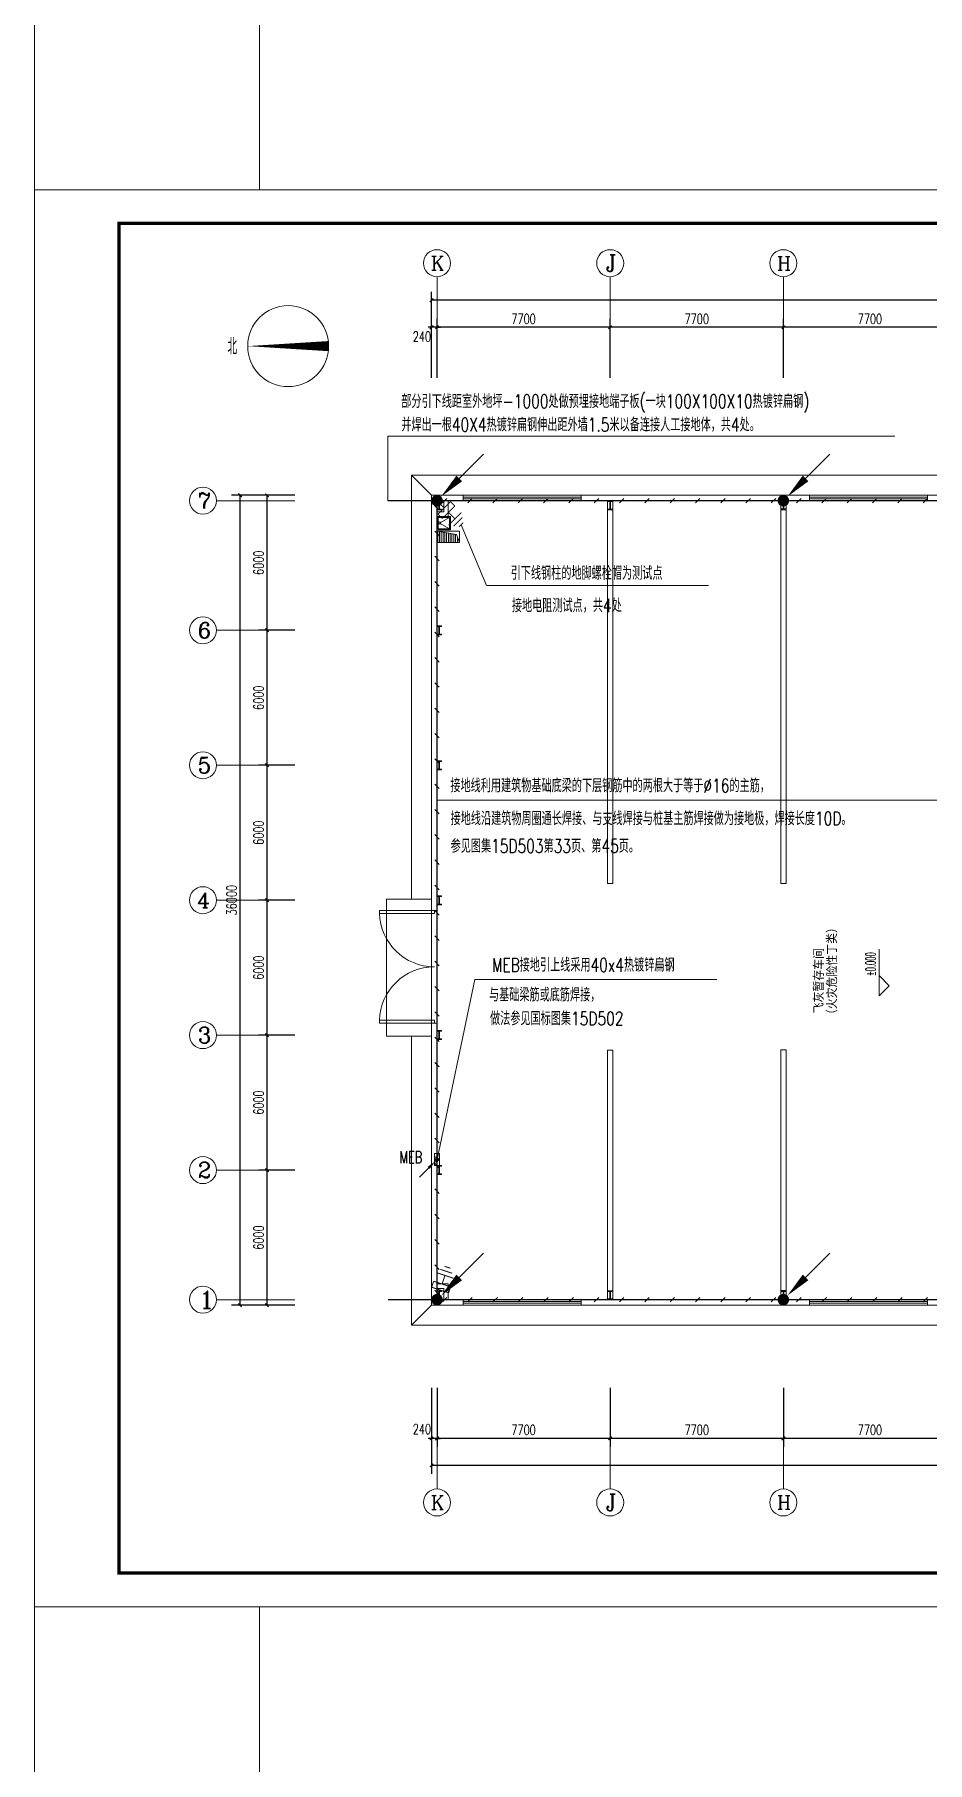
# Model space of a CAD drawing. Header units: inches. Extents: x -3272461 to -2504170, y 403793 to 1071042.
# Drawn here: x -2761444 to -2721741, y 558211 to 635027 of the extents above; entities that cross this region are included whole.
import ezdxf
from ezdxf.enums import TextEntityAlignment as Align

# ---------------------------------------------------------------- set-up
doc = ezdxf.new("R2010")
doc.units = ezdxf.units.IN
doc.header["$LTSCALE"] = 1000
doc.header["$MEASUREMENT"] = 0
doc.header["$PDSIZE"] = -5
doc.linetypes.add('CENTER2', pattern=[1.125, 0.75, -0.125, 0.125, -0.125])
doc.linetypes.add('DASH', pattern=[0.35, 0.25, -0.1])
doc.layers.get('0').update_dxf_attribs({"lineweight": 18})
for name, color, linetype, lineweight in [('AXIS', 30, 'Continuous', 18), ('DIM_SYMB', 3, 'Continuous', 18), ('EQUIP', 3, 'Continuous', 18), ('EQUIP-箱柜', 3, 'Continuous', 18), ('jc', 8, 'Continuous', 18), ('LWIRE', 4, 'Continuous', 18), ('PUB_DIM', 3, 'Continuous', 18), ('PUB_TITLE', 153, 'Continuous', 18), ('SHTLN', 1, 'Continuous', 18), ('TEL_TEXT', 7, 'Continuous', 18), ('TQ', 3, 'Continuous', 18), ('WIRE-接地', 1, 'Continuous', 18)]:
    doc.layers.add(name, color=color, linetype=linetype, lineweight=lineweight)
doc.styles.add('_TCH_AXIS', font='complex.shx', dxfattribs={"bigfont": 'gbcbig.shx'})
doc.styles.add('_TCH_DIM', font='simplex.shx', dxfattribs={"width": 0.7, "bigfont": 'gbcbig.shx'})
doc.styles.add('_TCH_DIM_T3', font='simplex.shx', dxfattribs={"width": 0.705882, "bigfont": 'gbcbig.shx'})
doc.styles.add('_TCH_LABEL', font='complex.shx', dxfattribs={"bigfont": 'gbcbig.shx'})
doc.styles.add('_TEL_DIM', font='simplex.shx', dxfattribs={"width": 0.8, "bigfont": 'hztxt.shx'})
doc.styles.add('HT', font='', dxfattribs={"width": 0.9})
doc.styles.get("Standard").update_dxf_attribs({"font": 'gbenor.shx', "bigfont": 'gbcbig.shx'})
doc.styles.get('HT').set_extended_font_data('黑体')
doc.dimstyles.new('_TCH_ARCH&&150', dxfattribs={"dimtxt": 446.25, "dimasz": 150, "dimexe": 375, "dimexo": 450, "dimgap": 150, "dimtad": 1, "dimdec": 0, "dimzin": 0, "dimdsep": 46, "dimtxsty": '_TCH_DIM_T3', "dimblk": 'ARCHTICK', "dimcen": 0.09, "dimdle": 300, "dimclrt": 7, "dimazin": 2, "dimtfac": 1, "dimtdec": 0, "dimtix": 1, "dimtmove": 2, "dimatfit": 3, "dimfxl": 1, "dimtolj": 1, "dimarcsym": 0})

# ---------------------------------------------------------------- blocks, each defined once
blk = doc.blocks.new('_ArchTick_0')
at = {"color": 0, "linetype": 'ByBlock'}
blk.add_lwpolyline([(-0.5, -0.5, 0.4, 0.4, 0), (0.5, 0.5, 0.4, 0.4, 0)], format="xyseb", dxfattribs=at)
blk = doc.blocks.new('*X362')
at = {"layer": 'AXIS', "color": 0, "lineweight": -2}
for p, q in [((-2743788, 619763), (-2743788, 623588)), ((-2674008, 623213), (-2743788, 623213)), ((-2674008, 619763), (-2674008, 623588))]:
    blk.add_line(p, q, dxfattribs=at)
at = {"layer": 'AXIS', "color": 0, "lineweight": -2, "xscale": 150, "yscale": 150, "zscale": 150, "rotation": 180}
blk.add_blockref('_ArchTick_0', (-2743788, 623213), dxfattribs=at)
at = {"layer": 'AXIS', "color": 0, "lineweight": -2, "xscale": 150, "yscale": 150, "zscale": 150}
blk.add_blockref('_ArchTick_0', (-2674008, 623213), dxfattribs=at)
at = {"layer": 'AXIS', "color": 7, "insert": (-2708898, 623586), "char_height": 446.2, "width": 2115, "attachment_point": 5, "style": '_TCH_DIM_T3'}
blk.add_mtext('69780', dxfattribs=at)
blk = doc.blocks.new('_ARCHTICK')
at = {"color": 0, "linetype": 'ByBlock', "const_width": 0.4}
blk.add_lwpolyline([(-0.5, -0.5), (0.5, 0.5)], dxfattribs=at)
blk = doc.blocks.new('*X370')
at = {"layer": 'AXIS', "color": 0, "lineweight": -2}
for p, q in [((-2728148, 619763), (-2728148, 622388)), ((-2720448, 619763), (-2720448, 622388)), ((-2720448, 622013), (-2728148, 622013))]:
    blk.add_line(p, q, dxfattribs=at)
at = {"layer": 'AXIS', "color": 0, "lineweight": -2, "xscale": 150, "yscale": 150, "zscale": 150, "rotation": 180}
blk.add_blockref('_ArchTick_0', (-2728148, 622013), dxfattribs=at)
at = {"layer": 'AXIS', "color": 0, "lineweight": -2, "xscale": 150, "yscale": 150, "zscale": 150}
blk.add_blockref('_ArchTick_0', (-2720448, 622013), dxfattribs=at)
at = {"layer": 'AXIS', "color": 7, "insert": (-2724298, 622386), "char_height": 446.2, "width": 1665, "attachment_point": 5, "style": '_TCH_DIM_T3'}
blk.add_mtext('7700', dxfattribs=at)
blk = doc.blocks.new('*X371')
at = {"layer": 'AXIS', "color": 0, "lineweight": -2}
for p, q in [((-2735848, 619763), (-2735848, 622388)), ((-2728148, 619763), (-2728148, 622388)), ((-2728148, 622013), (-2735848, 622013))]:
    blk.add_line(p, q, dxfattribs=at)
at = {"layer": 'AXIS', "color": 0, "lineweight": -2, "xscale": 150, "yscale": 150, "zscale": 150, "rotation": 180}
blk.add_blockref('_ArchTick_0', (-2735848, 622013), dxfattribs=at)
at = {"layer": 'AXIS', "color": 0, "lineweight": -2, "xscale": 150, "yscale": 150, "zscale": 150}
blk.add_blockref('_ArchTick_0', (-2728148, 622013), dxfattribs=at)
at = {"layer": 'AXIS', "color": 7, "insert": (-2731998, 622386), "char_height": 446.2, "width": 1665, "attachment_point": 5, "style": '_TCH_DIM_T3'}
blk.add_mtext('7700', dxfattribs=at)
blk = doc.blocks.new('*X372')
at = {"layer": 'AXIS', "color": 0, "lineweight": -2}
for p, q in [((-2743548, 619763), (-2743548, 622388)), ((-2735848, 619763), (-2735848, 622388)), ((-2735848, 622013), (-2743548, 622013))]:
    blk.add_line(p, q, dxfattribs=at)
at = {"layer": 'AXIS', "color": 0, "lineweight": -2, "xscale": 150, "yscale": 150, "zscale": 150, "rotation": 180}
blk.add_blockref('_ArchTick_0', (-2743548, 622013), dxfattribs=at)
at = {"layer": 'AXIS', "color": 0, "lineweight": -2, "xscale": 150, "yscale": 150, "zscale": 150}
blk.add_blockref('_ArchTick_0', (-2735848, 622013), dxfattribs=at)
at = {"layer": 'AXIS', "color": 7, "insert": (-2739698, 622386), "char_height": 446.2, "width": 1665, "attachment_point": 5, "style": '_TCH_DIM_T3'}
blk.add_mtext('7700', dxfattribs=at)
blk = doc.blocks.new('*X373')
at = {"layer": 'AXIS', "color": 0, "lineweight": -2}
for p, q in [((-2743788, 619763), (-2743788, 622388)), ((-2743548, 619763), (-2743548, 622388)), ((-2743788, 622013), (-2743938, 622013)), ((-2743548, 622013), (-2743788, 622013)), ((-2743548, 622013), (-2743398, 622013))]:
    blk.add_line(p, q, dxfattribs=at)
at = {"layer": 'AXIS', "color": 0, "lineweight": -2, "xscale": 150, "yscale": 150, "zscale": 150}
blk.add_blockref('_ArchTick_0', (-2743788, 622013), dxfattribs=at)
at = {"layer": 'AXIS', "color": 0, "lineweight": -2, "xscale": 150, "yscale": 150, "zscale": 150, "rotation": 180}
blk.add_blockref('_ArchTick_0', (-2743548, 622013), dxfattribs=at)
at = {"layer": 'AXIS', "color": 7, "insert": (-2744221, 621601), "char_height": 446.2, "width": 1215, "attachment_point": 5, "style": '_TCH_DIM_T3'}
blk.add_mtext('240', dxfattribs=at)
blk = doc.blocks.new('*X374')
at = {"layer": 'AXIS', "color": 0, "lineweight": -2}
for p, q in [((-2743788, 574869), (-2743788, 571044)), ((-2674008, 574869), (-2674008, 571044)), ((-2674008, 571419), (-2743788, 571419))]:
    blk.add_line(p, q, dxfattribs=at)
at = {"layer": 'AXIS', "color": 0, "lineweight": -2, "xscale": 150, "yscale": 150, "zscale": 150, "rotation": 180}
blk.add_blockref('_ArchTick_0', (-2743788, 571419), dxfattribs=at)
at = {"layer": 'AXIS', "color": 0, "lineweight": -2, "xscale": 150, "yscale": 150, "zscale": 150}
blk.add_blockref('_ArchTick_0', (-2674008, 571419), dxfattribs=at)
at = {"layer": 'AXIS', "color": 7, "insert": (-2708898, 571792), "char_height": 446.2, "width": 2115, "attachment_point": 5, "style": '_TCH_DIM_T3'}
blk.add_mtext('69780', dxfattribs=at)
blk = doc.blocks.new('*X382')
at = {"layer": 'AXIS', "color": 0, "lineweight": -2}
for p, q in [((-2728148, 574869), (-2728148, 572244)), ((-2720448, 574869), (-2720448, 572244)), ((-2720448, 572619), (-2728148, 572619))]:
    blk.add_line(p, q, dxfattribs=at)
at = {"layer": 'AXIS', "color": 0, "lineweight": -2, "xscale": 150, "yscale": 150, "zscale": 150, "rotation": 180}
blk.add_blockref('_ArchTick_0', (-2728148, 572619), dxfattribs=at)
at = {"layer": 'AXIS', "color": 0, "lineweight": -2, "xscale": 150, "yscale": 150, "zscale": 150}
blk.add_blockref('_ArchTick_0', (-2720448, 572619), dxfattribs=at)
at = {"layer": 'AXIS', "color": 7, "insert": (-2724298, 572992), "char_height": 446.2, "width": 1665, "attachment_point": 5, "style": '_TCH_DIM_T3'}
blk.add_mtext('7700', dxfattribs=at)
blk = doc.blocks.new('*X383')
at = {"layer": 'AXIS', "color": 0, "lineweight": -2}
for p, q in [((-2735848, 574869), (-2735848, 572244)), ((-2728148, 574869), (-2728148, 572244)), ((-2728148, 572619), (-2735848, 572619))]:
    blk.add_line(p, q, dxfattribs=at)
at = {"layer": 'AXIS', "color": 0, "lineweight": -2, "xscale": 150, "yscale": 150, "zscale": 150, "rotation": 180}
blk.add_blockref('_ArchTick_0', (-2735848, 572619), dxfattribs=at)
at = {"layer": 'AXIS', "color": 0, "lineweight": -2, "xscale": 150, "yscale": 150, "zscale": 150}
blk.add_blockref('_ArchTick_0', (-2728148, 572619), dxfattribs=at)
at = {"layer": 'AXIS', "color": 7, "insert": (-2731998, 572992), "char_height": 446.2, "width": 1665, "attachment_point": 5, "style": '_TCH_DIM_T3'}
blk.add_mtext('7700', dxfattribs=at)
blk = doc.blocks.new('*X384')
at = {"layer": 'AXIS', "color": 0, "lineweight": -2}
for p, q in [((-2743548, 574869), (-2743548, 572244)), ((-2735848, 574869), (-2735848, 572244)), ((-2735848, 572619), (-2743548, 572619))]:
    blk.add_line(p, q, dxfattribs=at)
at = {"layer": 'AXIS', "color": 0, "lineweight": -2, "xscale": 150, "yscale": 150, "zscale": 150, "rotation": 180}
blk.add_blockref('_ArchTick_0', (-2743548, 572619), dxfattribs=at)
at = {"layer": 'AXIS', "color": 0, "lineweight": -2, "xscale": 150, "yscale": 150, "zscale": 150}
blk.add_blockref('_ArchTick_0', (-2735848, 572619), dxfattribs=at)
at = {"layer": 'AXIS', "color": 7, "insert": (-2739698, 572992), "char_height": 446.2, "width": 1665, "attachment_point": 5, "style": '_TCH_DIM_T3'}
blk.add_mtext('7700', dxfattribs=at)
blk = doc.blocks.new('*X385')
at = {"layer": 'AXIS', "color": 0, "lineweight": -2}
for p, q in [((-2743788, 574869), (-2743788, 572244)), ((-2743548, 574869), (-2743548, 572244)), ((-2743788, 572619), (-2743938, 572619)), ((-2743548, 572619), (-2743788, 572619)), ((-2743548, 572619), (-2743398, 572619))]:
    blk.add_line(p, q, dxfattribs=at)
at = {"layer": 'AXIS', "color": 0, "lineweight": -2, "xscale": 150, "yscale": 150, "zscale": 150}
blk.add_blockref('_ArchTick_0', (-2743788, 572619), dxfattribs=at)
at = {"layer": 'AXIS', "color": 0, "lineweight": -2, "xscale": 150, "yscale": 150, "zscale": 150, "rotation": 180}
blk.add_blockref('_ArchTick_0', (-2743548, 572619), dxfattribs=at)
at = {"layer": 'AXIS', "color": 7, "insert": (-2744221, 573031), "char_height": 446.2, "width": 1215, "attachment_point": 5, "style": '_TCH_DIM_T3'}
blk.add_mtext('240', dxfattribs=at)
blk = doc.blocks.new('*X386')
at = {"layer": 'AXIS', "color": 0, "lineweight": -2}
for p, q in [((-2749874, 614544), (-2752683, 614544)), ((-2752308, 578544), (-2752308, 614544)), ((-2749874, 578544), (-2752683, 578544))]:
    blk.add_line(p, q, dxfattribs=at)
at = {"layer": 'AXIS', "color": 0, "lineweight": -2, "xscale": 150, "yscale": 150, "zscale": 150}
for p, rotation in [((-2752308, 614544), 90), ((-2752308, 578544), 270)]:
    blk.add_blockref('_ArchTick_0', p, dxfattribs=dict(at, rotation=rotation))
at = {"layer": 'AXIS', "color": 7, "insert": (-2752681, 596544), "char_height": 446.2, "width": 2070, "attachment_point": 5, "rotation": 90, "style": '_TCH_DIM_T3'}
blk.add_mtext('36000', dxfattribs=at)
blk = doc.blocks.new('*X387')
at = {"layer": 'AXIS', "color": 0, "lineweight": -2}
for p, q in [((-2749874, 584544), (-2751483, 584544)), ((-2751108, 578544), (-2751108, 584544)), ((-2749874, 578544), (-2751483, 578544))]:
    blk.add_line(p, q, dxfattribs=at)
at = {"layer": 'AXIS', "color": 0, "lineweight": -2, "xscale": 150, "yscale": 150, "zscale": 150}
for p, rotation in [((-2751108, 584544), 90), ((-2751108, 578544), 270)]:
    blk.add_blockref('_ArchTick_0', p, dxfattribs=dict(at, rotation=rotation))
at = {"layer": 'AXIS', "color": 7, "insert": (-2751481, 581544), "char_height": 446.2, "width": 1665, "attachment_point": 5, "rotation": 90, "style": '_TCH_DIM_T3'}
blk.add_mtext('6000', dxfattribs=at)
blk = doc.blocks.new('*X388')
at = {"layer": 'AXIS', "color": 0, "lineweight": -2}
for p, q in [((-2749874, 590544), (-2751483, 590544)), ((-2751108, 584544), (-2751108, 590544)), ((-2749874, 584544), (-2751483, 584544))]:
    blk.add_line(p, q, dxfattribs=at)
at = {"layer": 'AXIS', "color": 0, "lineweight": -2, "xscale": 150, "yscale": 150, "zscale": 150}
for p, rotation in [((-2751108, 590544), 90), ((-2751108, 584544), 270)]:
    blk.add_blockref('_ArchTick_0', p, dxfattribs=dict(at, rotation=rotation))
at = {"layer": 'AXIS', "color": 7, "insert": (-2751481, 587544), "char_height": 446.2, "width": 1665, "attachment_point": 5, "rotation": 90, "style": '_TCH_DIM_T3'}
blk.add_mtext('6000', dxfattribs=at)
blk = doc.blocks.new('*X389')
at = {"layer": 'AXIS', "color": 0, "lineweight": -2}
for p, q in [((-2749874, 596544), (-2751483, 596544)), ((-2751108, 590544), (-2751108, 596544)), ((-2749874, 590544), (-2751483, 590544))]:
    blk.add_line(p, q, dxfattribs=at)
at = {"layer": 'AXIS', "color": 0, "lineweight": -2, "xscale": 150, "yscale": 150, "zscale": 150}
for p, rotation in [((-2751108, 596544), 90), ((-2751108, 590544), 270)]:
    blk.add_blockref('_ArchTick_0', p, dxfattribs=dict(at, rotation=rotation))
at = {"layer": 'AXIS', "color": 7, "insert": (-2751481, 593544), "char_height": 446.2, "width": 1665, "attachment_point": 5, "rotation": 90, "style": '_TCH_DIM_T3'}
blk.add_mtext('6000', dxfattribs=at)
blk = doc.blocks.new('*X390')
at = {"layer": 'AXIS', "color": 0, "lineweight": -2}
for p, q in [((-2749874, 602544), (-2751483, 602544)), ((-2751108, 596544), (-2751108, 602544)), ((-2749874, 596544), (-2751483, 596544))]:
    blk.add_line(p, q, dxfattribs=at)
at = {"layer": 'AXIS', "color": 0, "lineweight": -2, "xscale": 150, "yscale": 150, "zscale": 150}
for p, rotation in [((-2751108, 602544), 90), ((-2751108, 596544), 270)]:
    blk.add_blockref('_ArchTick_0', p, dxfattribs=dict(at, rotation=rotation))
at = {"layer": 'AXIS', "color": 7, "insert": (-2751481, 599544), "char_height": 446.2, "width": 1665, "attachment_point": 5, "rotation": 90, "style": '_TCH_DIM_T3'}
blk.add_mtext('6000', dxfattribs=at)
blk = doc.blocks.new('*X391')
at = {"layer": 'AXIS', "color": 0, "lineweight": -2}
for p, q in [((-2749874, 608544), (-2751483, 608544)), ((-2751108, 602544), (-2751108, 608544)), ((-2749874, 602544), (-2751483, 602544))]:
    blk.add_line(p, q, dxfattribs=at)
at = {"layer": 'AXIS', "color": 0, "lineweight": -2, "xscale": 150, "yscale": 150, "zscale": 150}
for p, rotation in [((-2751108, 608544), 90), ((-2751108, 602544), 270)]:
    blk.add_blockref('_ArchTick_0', p, dxfattribs=dict(at, rotation=rotation))
at = {"layer": 'AXIS', "color": 7, "insert": (-2751481, 605544), "char_height": 446.2, "width": 1665, "attachment_point": 5, "rotation": 90, "style": '_TCH_DIM_T3'}
blk.add_mtext('6000', dxfattribs=at)
blk = doc.blocks.new('*X392')
at = {"layer": 'AXIS', "color": 0, "lineweight": -2}
for p, q in [((-2749874, 614544), (-2751483, 614544)), ((-2751108, 608544), (-2751108, 614544)), ((-2749874, 608544), (-2751483, 608544))]:
    blk.add_line(p, q, dxfattribs=at)
at = {"layer": 'AXIS', "color": 0, "lineweight": -2, "xscale": 150, "yscale": 150, "zscale": 150}
for p, rotation in [((-2751108, 614544), 90), ((-2751108, 608544), 270)]:
    blk.add_blockref('_ArchTick_0', p, dxfattribs=dict(at, rotation=rotation))
at = {"layer": 'AXIS', "color": 7, "insert": (-2751481, 611544), "char_height": 446.2, "width": 1665, "attachment_point": 5, "rotation": 90, "style": '_TCH_DIM_T3'}
blk.add_mtext('6000', dxfattribs=at)
blk = doc.blocks.new('$TelecSys$00000078')
blk.add_hatch(color=256).paths.add_polyline_path([(0.62, 0.48), (0.48, 0.62), (0.1, 0.1)], flags=0)
for p, q in [((1.15, 1.15), (0.55, 0.55)), ((0.104, 0.104), (0.104, 0.104)), ((-0.104, -0.104), (-0.104, -0.104))]:
    blk.add_line(p, q)
blk.add_lwpolyline([(-0.071, 0, 0.142, 0.142, 1), (0.071, 0, 0.142, 0.142, 1)], format="xyseb", close=True)
at = {"width": 0.8, "flags": 1}
blk.add_attdef('A', (0, 0), '', height=0.00002, dxfattribs=at)
blk = doc.blocks.new('$TelecSys$00000008')
blk.add_line((0.4, 0.4), (-0.4, -0.4))
blk = doc.blocks.new('$equip_U$00000002')
at = {"color": 3, "linetype": 'Continuous'}
for points in [[(0, -1.27, 0.118, 0.118, 0), (0, 0, 0.118, 0.118, 0)], [(-1.11, -2.05, 0.118, 0.118, 0), (-1.11, -1.27, 0.118, 0.118, 0)], [(-1.11, -1.27, 0.118, 0.118, 0), (1.11, -1.27, 0.118, 0.118, 0)], [(1.11, -2.05, 0.118, 0.118, 0), (-1.11, -2.05, 0.118, 0.118, 0)], [(0, -2.05, 0.118, 0.118, 0), (0, -3.18, 0.118, 0.118, 0)], [(1.11, -1.27, 0.118, 0.118, 0), (1.11, -2.05, 0.118, 0.118, 0)], [(-1.11, -3.18, 0.118, 0.118, 0), (1.12, -3.18, 0.118, 0.118, 0)], [(-0.76, -3.72, 0.118, 0.118, 0), (0.77, -3.72, 0.118, 0.118, 0)], [(-0.37, -4.25, 0.118, 0.118, 0), (0.38, -4.25, 0.118, 0.118, 0)]]:
    blk.add_lwpolyline(points, format="xyseb", dxfattribs=at)
blk.add_point((0, 0))
at = {"style": '_TEL_DIM', "flags": 1}
blk.add_attdef('A', text='', height=0.0000294, dxfattribs=at).set_placement((0, 0), align=Align.MIDDLE_CENTER)
blk = doc.blocks.new('$equip$00001426')
for p, q in [((0.75, 0.6), (-0.75, 0.6)), ((-0.75, 0.6), (-0.75, 0)), ((-0.75, 0), (0.75, 0)), ((-0.38, 0.45), (0.38, 0.45)), ((0.75, 0), (0.75, 0.6))]:
    blk.add_line(p, q)
at = {"linetype": 'DASH'}
blk.add_line((-0.38, 0.3), (0.38, 0.3), dxfattribs=at)
for p in [(-0.75, 0.3), (0, 0.6), (0, 0), (0.75, 0.3)]:
    blk.add_point(p)
at = {"style": '_TCH_LABEL', "flags": 1}
blk.add_attdef('A', (0, 0), '', height=0.00002, dxfattribs=at)
blk = doc.blocks.new('$TelecSys$00000081')
blk.add_hatch(color=256).paths.add_polyline_path([(-0.62, -0.48), (-0.48, -0.62), (-0.1, -0.1)], flags=0)
for p, q in [((0.1, 0.1), (0.1, 0.1)), ((-1.15, -1.15), (-0.55, -0.55)), ((-0.1, -0.1), (-0.1, -0.1))]:
    blk.add_line(p, q)
blk.add_lwpolyline([(0.07, 0, 0.142, 0.142, 1), (-0.07, 0, 0.142, 0.142, 1)], format="xyseb", close=True)
at = {"width": 0.8, "flags": 1}
blk.add_attdef('A', (0, 0), '', height=0.00002, rotation=180, dxfattribs=at)
blk = doc.blocks.new('$WINLIB2D$00000001')
at = {"color": 0}
for points in [[(-0.5, 0.5), (-0.5, -0.5)], [(-0.5, 0.5), (0.5, 0.5)], [(0.5, -0.5), (0.5, 0.5)], [(0.5, 0.167), (-0.5, 0.167)], [(0.5, -0.167), (-0.5, -0.167)], [(-0.5, -0.5), (0.5, -0.5)]]:
    blk.add_lwpolyline(points, dxfattribs=at)
blk = doc.blocks.new('$DorLib2D$00000002')
for p, q in [((-0.5, 0), (-0.5, 0.4875)), ((-0.475, 0.4875), (-0.5, 0.4875)), ((-0.475, 0), (-0.475, 0.4875)), ((0.475, 0), (0.475, 0.4875)), ((0.475, 0.4875), (0.5, 0.4875)), ((0.5, 0), (0.5, 0.4875)), ((-0.5, 0), (-0.475, 0)), ((0.5, 0), (0.475, 0))]:
    blk.add_line(p, q)
at = {"lineweight": 13}
for centre, start, end in [((-0.4875, 0), 0, 88.53072), ((0.4875, 0), 91.46928, 180)]:
    blk.add_arc(centre, 0.4875, start, end, dxfattribs=at)

msp = doc.modelspace()

# ---------------------------------------------------------------- hatches: boundary and pattern name
at = {"layer": 'jc'}
h = msp.add_hatch(dxfattribs=at)
h.set_pattern_fill('ANSI31', color=256, style=0, pattern_type=0)
h.set_pattern_definition([(90, (0, 0), (-79.375, 3e-14), [])])
h.paths.add_polyline_path([(-2743537.8, 612448.6), (-2743537.8, 612948.6), (-2742684.3, 612795.7), (-2742547.8, 612448.6)], flags=0)

# ---------------------------------------------------------------- linework, layer by layer
at = {"layer": 'AXIS'}
for p, q in [((-2743547.8, 619763.3), (-2743547.8, 624263.3)), ((-2735847.8, 619763.3), (-2735847.8, 624263.3)), ((-2728147.8, 619763.3), (-2728147.8, 624263.3)), ((-2749873.8, 614303.8), (-2753358.2, 614303.8)), ((-2749873.8, 608543.8), (-2753358.2, 608543.8)), ((-2749873.8, 602543.8), (-2753358.2, 602543.8)), ((-2749873.8, 596543.8), (-2753358.2, 596543.8)), ((-2749873.8, 590543.8), (-2753358.2, 590543.8)), ((-2749873.8, 584543.8), (-2753358.2, 584543.8)), ((-2749873.8, 578783.8), (-2753358.2, 578783.8)), ((-2743547.8, 574868.9), (-2743547.8, 570368.9)), ((-2735847.8, 574868.9), (-2735847.8, 570368.9)), ((-2728147.8, 574868.9), (-2728147.8, 570368.9))]:
    msp.add_line(p, q, dxfattribs=at)
for centre in [(-2743547.8, 624863.3), (-2735847.8, 624863.3), (-2728147.8, 624863.3), (-2753958.2, 614303.8), (-2753958.2, 608543.8), (-2753958.2, 602543.8), (-2753958.2, 596543.8), (-2753958.2, 590543.8), (-2753958.2, 584543.8), (-2753958.2, 578783.8), (-2743547.8, 569768.9), (-2735847.8, 569768.9), (-2728147.8, 569768.9)]:
    msp.add_circle(centre, 600, dxfattribs=at)
at = {"layer": 'DIM_SYMB'}
msp.add_lwpolyline([(-2748367.7, 621175.9, 450, 0, 0), (-2751967.7, 621175.9, 0, 0, 0)], format="xyseb", dxfattribs=at)
msp.add_circle((-2750167.7, 621175.9), 1800, dxfattribs=at)
at = {"layer": 'EQUIP'}
for p, q in [((-2741347.8, 610536), (-2731481.1, 610536)), ((-2731101.4, 593019.5), (-2741862.3, 593019.5))]:
    msp.add_line(p, q, dxfattribs=at)
at = {"layer": 'jc'}
for p, q in [((-2743787.8, 614544.4), (-2744687.8, 615444.4)), ((-2743787.8, 614544.4), (-2743147.8, 614544.4)), ((-2743787.8, 613705), (-2743787.8, 614544.4)), ((-2742391.1, 614543.8), (-2743147.8, 614543.8)), ((-2742391.1, 614303.8), (-2742391.1, 614543.8)), ((-2735847.8, 614543.8), (-2737141.1, 614543.8)), ((-2737141.1, 614543.8), (-2737141.1, 614303.8)), ((-2735841, 614544.4), (-2728147.8, 614544.4)), ((-2726991.1, 614544.4), (-2728147.8, 614544.4)), ((-2726991.1, 614304.4), (-2726991.1, 614544.4)), ((-2743347.8, 614304.4), (-2743547.8, 614304.4)), ((-2743547.8, 614304.4), (-2743547.8, 614274.4)), ((-2743547.8, 614304.4), (-2743247.8, 614304.4)), ((-2743547.8, 613805), (-2743547.8, 614304.4)), ((-2743547.8, 614274.4), (-2743462.8, 614274.4)), ((-2743462.8, 613934.4), (-2743547.8, 613934.4)), ((-2743547.8, 613934.4), (-2743547.8, 613904.4)), ((-2743547.8, 613904.4), (-2743347.8, 613904.4)), ((-2743247.8, 613805), (-2743547.8, 613805)), ((-2743462.8, 614274.4), (-2743462.8, 613934.4)), ((-2743432.8, 613934.4), (-2743432.8, 614274.4)), ((-2743432.8, 614274.4), (-2743347.8, 614274.4)), ((-2743347.8, 613934.4), (-2743432.8, 613934.4)), ((-2743347.8, 614274.4), (-2743347.8, 614304.4)), ((-2743347.8, 613904.4), (-2743347.8, 613934.4)), ((-2743247.8, 614304.4), (-2743247.8, 613805)), ((-2743047.8, 614303.8), (-2743047.8, 613605)), ((-2743047.8, 614303.8), (-2742391.1, 614303.8)), ((-2737141.1, 614303.8), (-2735967.8, 614303.8)), ((-2735967.8, 614303.8), (-2735967.8, 597283.8)), ((-2735747.8, 614304.4), (-2735947.8, 614304.4)), ((-2735947.8, 614304.4), (-2735947.8, 614274.4)), ((-2735947.8, 614274.4), (-2735862.8, 614274.4)), ((-2735862.8, 613934.4), (-2735947.8, 613934.4)), ((-2735947.8, 613934.4), (-2735947.8, 613904.4)), ((-2735947.8, 613904.4), (-2735747.8, 613904.4)), ((-2735862.8, 614274.4), (-2735862.8, 613934.4)), ((-2735832.8, 613934.4), (-2735832.8, 614274.4)), ((-2735832.8, 614274.4), (-2735747.8, 614274.4)), ((-2735747.8, 613934.4), (-2735832.8, 613934.4)), ((-2735747.8, 614274.4), (-2735747.8, 614304.4)), ((-2735747.8, 613904.4), (-2735747.8, 613934.4)), ((-2735727.8, 614304.4), (-2735727.8, 597283.8)), ((-2735727.8, 614304.4), (-2728267.8, 614304.4)), ((-2728267.8, 614304.4), (-2728267.8, 597284.4)), ((-2728047.8, 614305), (-2728247.8, 614305)), ((-2728247.8, 614305), (-2728247.8, 614275)), ((-2728247.8, 614275), (-2728162.8, 614275)), ((-2728162.8, 613935), (-2728247.8, 613935)), ((-2728247.8, 613935), (-2728247.8, 613905)), ((-2728247.8, 613905), (-2728047.8, 613905)), ((-2728162.8, 614275), (-2728162.8, 613935)), ((-2728132.8, 613935), (-2728132.8, 614275)), ((-2728132.8, 614275), (-2728047.8, 614275)), ((-2728047.8, 613935), (-2728132.8, 613935)), ((-2728047.8, 614275), (-2728047.8, 614305)), ((-2728047.8, 613905), (-2728047.8, 613935)), ((-2728027.8, 614304.4), (-2728027.8, 597284.4)), ((-2728027.8, 614304.4), (-2726991.1, 614304.4)), ((-2743787.8, 613705), (-2743787.8, 596083.8)), ((-2743047.8, 613605), (-2743547.8, 613605)), ((-2743547.8, 596083.8), (-2743547.8, 613605)), ((-2743347.8, 608743.8), (-2743547.8, 608743.8)), ((-2743547.8, 608743.8), (-2743547.8, 608713.8)), ((-2743547.8, 608713.8), (-2743462.8, 608713.8)), ((-2743462.8, 608713.8), (-2743462.8, 608373.8)), ((-2743432.8, 608373.8), (-2743432.8, 608713.8)), ((-2743432.8, 608713.8), (-2743347.8, 608713.8)), ((-2743347.8, 608713.8), (-2743347.8, 608743.8)), ((-2743462.8, 608373.8), (-2743547.8, 608373.8)), ((-2743547.8, 608373.8), (-2743547.8, 608343.8)), ((-2743547.8, 608343.8), (-2743347.8, 608343.8)), ((-2743347.8, 608373.8), (-2743432.8, 608373.8)), ((-2743347.8, 608343.8), (-2743347.8, 608373.8)), ((-2743347.8, 602743.8), (-2743547.8, 602743.8)), ((-2743547.8, 602743.8), (-2743547.8, 602713.8)), ((-2743547.8, 602713.8), (-2743462.8, 602713.8)), ((-2743462.8, 602373.8), (-2743547.8, 602373.8)), ((-2743547.8, 602373.8), (-2743547.8, 602343.8)), ((-2743547.8, 602343.8), (-2743347.8, 602343.8)), ((-2743462.8, 602713.8), (-2743462.8, 602373.8)), ((-2743432.8, 602373.8), (-2743432.8, 602713.8)), ((-2743432.8, 602713.8), (-2743347.8, 602713.8)), ((-2743347.8, 602373.8), (-2743432.8, 602373.8)), ((-2743347.8, 602713.8), (-2743347.8, 602743.8)), ((-2743347.8, 602343.8), (-2743347.8, 602373.8)), ((-2735727.8, 597283.8), (-2735967.8, 597283.8)), ((-2728027.8, 597284.4), (-2728267.8, 597284.4)), ((-2743787.8, 590504.4), (-2743787.8, 596584.4)), ((-2743347.8, 596744.4), (-2743547.8, 596744.4)), ((-2743547.8, 596744.4), (-2743547.8, 596714.4)), ((-2743547.8, 596714.4), (-2743462.8, 596714.4)), ((-2743462.8, 596374.4), (-2743547.8, 596374.4)), ((-2743547.8, 596374.4), (-2743547.8, 596344.4)), ((-2743547.8, 596344.4), (-2743347.8, 596344.4)), ((-2743462.8, 596714.4), (-2743462.8, 596374.4)), ((-2743432.8, 596374.4), (-2743432.8, 596714.4)), ((-2743432.8, 596714.4), (-2743347.8, 596714.4)), ((-2743347.8, 596374.4), (-2743432.8, 596374.4)), ((-2743347.8, 596714.4), (-2743347.8, 596744.4)), ((-2743347.8, 596344.4), (-2743347.8, 596374.4)), ((-2743787.8, 596083.8), (-2743547.8, 596083.8)), ((-2743787.8, 591083.8), (-2743787.8, 596083.8)), ((-2723886.5, 592291.2), (-2723886.5, 594371.4)), ((-2723436.5, 592741.2), (-2723886.5, 593191.2)), ((-2723436.5, 592741.2), (-2723886.5, 592291.2)), ((-2743547.8, 591083.8), (-2743787.8, 591083.8)), ((-2743787.8, 591083.8), (-2743787.8, 579383.8)), ((-2743547.8, 579483.8), (-2743547.8, 591083.8)), ((-2743347.8, 590743.8), (-2743547.8, 590743.8)), ((-2743547.8, 590743.8), (-2743547.8, 590713.8)), ((-2743347.8, 590713.8), (-2743347.8, 590743.8)), ((-2743547.8, 590713.8), (-2743462.8, 590713.8)), ((-2743462.8, 590373.8), (-2743547.8, 590373.8)), ((-2743547.8, 590373.8), (-2743547.8, 590343.8)), ((-2743547.8, 590343.8), (-2743347.8, 590343.8)), ((-2743462.8, 590713.8), (-2743462.8, 590373.8)), ((-2743432.8, 590373.8), (-2743432.8, 590713.8)), ((-2743432.8, 590713.8), (-2743347.8, 590713.8)), ((-2743347.8, 590373.8), (-2743432.8, 590373.8)), ((-2743347.8, 590343.8), (-2743347.8, 590373.8)), ((-2735967.8, 578784.4), (-2735967.8, 589883.8)), ((-2735967.8, 589883.8), (-2735727.8, 589883.8)), ((-2735727.8, 578784.4), (-2735727.8, 589883.8)), ((-2728267.8, 578784.4), (-2728267.8, 589884.4)), ((-2728267.8, 589884.4), (-2728027.8, 589884.4)), ((-2728027.8, 578784.4), (-2728027.8, 589884.4)), ((-2743347.8, 584743.8), (-2743547.8, 584743.8)), ((-2743547.8, 584743.8), (-2743547.8, 584713.8)), ((-2743547.8, 584713.8), (-2743462.8, 584713.8)), ((-2743462.8, 584713.8), (-2743462.8, 584373.8)), ((-2743432.8, 584373.8), (-2743432.8, 584713.8)), ((-2743432.8, 584713.8), (-2743347.8, 584713.8)), ((-2743347.8, 584713.8), (-2743347.8, 584743.8)), ((-2743462.8, 584373.8), (-2743547.8, 584373.8)), ((-2743547.8, 584373.8), (-2743547.8, 584343.8)), ((-2743547.8, 584343.8), (-2743347.8, 584343.8)), ((-2743347.8, 584373.8), (-2743432.8, 584373.8)), ((-2743347.8, 584343.8), (-2743347.8, 584373.8)), ((-2743787.8, 579383.8), (-2743787.8, 578544.4)), ((-2743047.8, 579483.8), (-2743547.8, 579483.8)), ((-2743247.8, 579283.8), (-2743547.8, 579283.8)), ((-2743547.8, 579283.8), (-2743547.8, 578784.4)), ((-2743247.8, 578784.4), (-2743247.8, 579283.8)), ((-2743047.8, 578784.4), (-2743047.8, 579483.8)), ((-2743787.8, 578544.4), (-2744687.8, 577644.4)), ((-2743787.8, 578544.4), (-2743147.8, 578544.4)), ((-2743547.8, 579184.4), (-2743547.8, 579154.4)), ((-2743347.8, 579184.4), (-2743547.8, 579184.4)), ((-2743547.8, 579154.4), (-2743462.8, 579154.4)), ((-2743462.8, 578814.4), (-2743547.8, 578814.4)), ((-2743547.8, 578814.4), (-2743547.8, 578784.4)), ((-2743547.8, 578784.4), (-2743347.8, 578784.4)), ((-2743547.8, 578784.4), (-2743247.8, 578784.4)), ((-2743462.8, 579154.4), (-2743462.8, 578814.4)), ((-2743432.8, 578814.4), (-2743432.8, 579154.4)), ((-2743432.8, 579154.4), (-2743347.8, 579154.4)), ((-2743347.8, 578814.4), (-2743432.8, 578814.4)), ((-2743347.8, 579154.4), (-2743347.8, 579184.4)), ((-2743347.8, 578784.4), (-2743347.8, 578814.4)), ((-2743147.8, 578544.4), (-2742391.1, 578544.4)), ((-2742391.1, 578784.4), (-2743047.8, 578784.4)), ((-2742391.1, 578544.4), (-2742391.1, 578784.4)), ((-2735967.8, 578784.4), (-2737141.1, 578784.4)), ((-2737141.1, 578784.4), (-2737141.1, 578544.4)), ((-2737141.1, 578544.4), (-2735847.8, 578544.4)), ((-2735747.8, 579184.4), (-2735947.8, 579184.4)), ((-2735947.8, 579184.4), (-2735947.8, 579154.4)), ((-2735947.8, 579154.4), (-2735862.8, 579154.4)), ((-2735862.8, 578814.4), (-2735947.8, 578814.4)), ((-2735947.8, 578814.4), (-2735947.8, 578784.4)), ((-2735947.8, 578784.4), (-2735747.8, 578784.4)), ((-2735862.8, 579154.4), (-2735862.8, 578814.4)), ((-2735847.8, 578544.4), (-2728147.8, 578544.4)), ((-2735832.8, 578814.4), (-2735832.8, 579154.4)), ((-2735832.8, 579154.4), (-2735747.8, 579154.4)), ((-2735747.8, 578814.4), (-2735832.8, 578814.4)), ((-2735747.8, 579154.4), (-2735747.8, 579184.4)), ((-2735747.8, 578784.4), (-2735747.8, 578814.4)), ((-2735727.8, 578784.4), (-2728267.8, 578784.4)), ((-2728047.8, 579185), (-2728247.8, 579185)), ((-2728247.8, 579185), (-2728247.8, 579155)), ((-2728247.8, 579155), (-2728162.8, 579155)), ((-2728162.8, 578815), (-2728247.8, 578815)), ((-2728247.8, 578815), (-2728247.8, 578785)), ((-2728247.8, 578785), (-2728047.8, 578785)), ((-2728162.8, 579155), (-2728162.8, 578815)), ((-2728147.8, 578544.4), (-2726991.1, 578544.4)), ((-2728132.8, 578815), (-2728132.8, 579155)), ((-2728132.8, 579155), (-2728047.8, 579155)), ((-2728047.8, 578815), (-2728132.8, 578815)), ((-2728047.8, 579155), (-2728047.8, 579185)), ((-2728047.8, 578785), (-2728047.8, 578815)), ((-2726991.1, 578784.4), (-2728027.8, 578784.4)), ((-2726991.1, 578544.4), (-2726991.1, 578784.4))]:
    msp.add_line(p, q, dxfattribs=at)
for points in [[(-2673107.8, 596583.8), (-2673107.8, 615444.4), (-2744687.8, 615444.4), (-2744687.8, 596583.8)], [(-2742997.8, 613555), (-2743431, 613305), (-2742997.8, 613055)], [(-2743537.8, 612948.6), (-2742684.3, 612795.7), (-2742547.8, 612448.6)], [(-2744687.8, 590503.8), (-2744687.8, 577644.4), (-2673107.8, 577644.4), (-2673107.8, 590503.8)]]:
    msp.add_lwpolyline(points, dxfattribs=at)
for points in [[(-2743787.8, 578544.4), (-2743787.8, 614544.4), (-2674007.8, 614544.4), (-2674007.8, 578544.4)], [(-2743547.8, 613605), (-2743547.8, 613005), (-2742947.8, 613005), (-2742947.8, 613605)], [(-2743497.8, 613555), (-2743497.8, 613055), (-2742997.8, 613055), (-2742997.8, 613555)], [(-2742547.8, 612948.6), (-2743537.8, 612948.6), (-2743537.8, 612448.6), (-2742547.8, 612448.6)], [(-2745787.8, 590503.8), (-2745787.8, 596583.8), (-2743787.8, 596583.8), (-2743787.8, 590503.8)]]:
    msp.add_lwpolyline(points, close=True, dxfattribs=at)
msp.add_circle((-2743431, 613308.4), 50, dxfattribs=at)
at = {"layer": 'PUB_DIM'}
msp.add_line((-2743547.8, 600986.6), (-2720826.8, 600986.6), dxfattribs=at)
at = {"layer": 'PUB_TITLE'}
msp.add_lwpolyline([(-2649994.3, 565130.6), (-2649994.3, 628130.6), (-2761444.3, 628130.6), (-2761444.3, 565130.6)], close=True, dxfattribs=at)
msp.add_lwpolyline([(-2651494.3, 566630.6, 150, 150, 0), (-2651494.3, 626630.6, 150, 150, 0), (-2757694.3, 626630.6, 150, 150, 0), (-2757694.3, 566630.6, 150, 150, 0)], format="xyseb", close=True, dxfattribs=at)
at = {"layer": 'TQ'}
for p, q in [((-2745734.2, 617168), (-2723189.8, 617168)), ((-2745734.2, 614304.4), (-2745734.2, 617168)), ((-2741347.8, 610536), (-2742476.5, 613228.7)), ((-2741862.3, 593019.5), (-2743547.8, 585013.8))]:
    msp.add_line(p, q, dxfattribs=at)
for points in [[(-2761444.3, 628130.6), (-2751444.3, 628130.6), (-2751444.3, 638130.6), (-2761444.3, 638130.6)], [(-2761444.3, 555130.6), (-2751444.3, 555130.6), (-2751444.3, 565130.6), (-2761444.3, 565130.6)]]:
    msp.add_lwpolyline(points, close=True, dxfattribs=at)
at = {"layer": 'WIRE-接地', "linetype": 'CENTER2'}
for points in [[(-2745734.2, 614304.4, 60, 60, 0), (-2743548.4, 614304.4, 60, 60, 0)], [(-2743548.4, 614304.4, 60, 60, 0), (-2743548.4, 578784.4, 60, 60, 0), (-2674247.8, 578784.4, 60, 60, 0), (-2674247.8, 614304.4, 60, 60, 0), (-2743547.8, 614304.4, 60, 60, 0)], [(-2745734.2, 578784.4, 60, 60, 0), (-2743548.4, 578784.4, 60, 60, 0)]]:
    msp.add_lwpolyline(points, format="xyseb", dxfattribs=at)

# ---------------------------------------------------------------- block references
at = {"layer": 'EQUIP-箱柜'}
for name, p, xscale, yscale, zscale, rotation in [('$equip_U$00000002', (-2743548.4, 614304.4), -356.9999999998517, 357.0000000010475, 356.9999999999995, 45.00000000015851), ('$equip$00001426', (-2743439.8, 585013.8), 359.9999999999998, 359.9999999999998, 359.9999999999998, 90), ('$equip_U$00000002', (-2743552.5, 578783.4), 356.9999999998516, 356.9999999998516, 356.9999999998516, 161.7377459948864)]:
    msp.add_blockref(name, p, dxfattribs=dict(at, xscale=xscale, yscale=yscale, zscale=zscale, rotation=rotation))
at = {"layer": 'jc', "xscale": 5250, "zscale": 240}
for p, yscale in [((-2739766.1, 614423.8), 240), ((-2724366.1, 614424.4), 240), ((-2739766.1, 578664.4), -240), ((-2724366.1, 578664.4), -240)]:
    msp.add_blockref('$WINLIB2D$00000001', p, dxfattribs=dict(at, yscale=yscale))
at = {"layer": 'jc', "xscale": -5000, "yscale": 5000, "zscale": 240, "rotation": 90}
msp.add_blockref('$DorLib2D$00000002', (-2743667.8, 593583.8), dxfattribs=at)
at = {"layer": 'LWIRE'}
for name, p, xscale, yscale, zscale in [('$TelecSys$00000078', (-2743548.4, 614304.4), 1799.999999999999, 1799.999999999999, 1799.999999999999), ('$TelecSys$00000078', (-2728148.4, 614305), 1799.999999999999, 1799.999999999999, 1799.999999999999), ('$TelecSys$00000081', (-2743547.8, 585013.8), 674.9999999999995, 674.9999999999995, 674.9999999999995), ('$TelecSys$00000078', (-2743548.4, 578784.4), 1799.999999999999, 1799.999999999999, 1799.999999999999), ('$TelecSys$00000078', (-2728148.4, 578785), 1799.999999999999, 1799.999999999999, 1799.999999999999)]:
    msp.add_blockref(name, p, dxfattribs=dict(at, xscale=xscale, yscale=yscale, zscale=zscale))
at = {"layer": 'SHTLN', "xscale": 250, "yscale": 250, "zscale": 250}
for p, rotation in [((-2743548.4, 613981.9), 270), ((-2743210.3, 614304.4), 180.0000000000761), ((-2742085.3, 614304.4), 180.0000000000761), ((-2740960.3, 614304.4), 180.0000000000761), ((-2739835.3, 614304.4), 180.0000000000761), ((-2738710.3, 614304.4), 180.0000000000761), ((-2737585.3, 614304.4), 180.0000000000761), ((-2736460.3, 614304.4), 180.0000000000761), ((-2735335.3, 614304.4), 180.0000000000761), ((-2734210.3, 614304.4), 180.0000000000761), ((-2733085.3, 614304.4), 180.0000000000761), ((-2731960.3, 614304.4), 180.0000000000761), ((-2730835.3, 614304.4), 180.0000000000761), ((-2729710.3, 614304.4), 180.0000000000761), ((-2728585.3, 614304.4), 180.0000000000761), ((-2727460.3, 614304.4), 180.0000000000761), ((-2726335.3, 614304.4), 180.0000000000761), ((-2725210.3, 614304.4), 180.0000000000761), ((-2724085.3, 614304.4), 180.0000000000761), ((-2722960.3, 614304.4), 180.0000000000761), ((-2721835.3, 614304.4), 180.0000000000761), ((-2743548.4, 612856.9), 270), ((-2743548.4, 611731.9), 270), ((-2743548.4, 610606.9), 270), ((-2743548.4, 609481.9), 270), ((-2743548.4, 608356.9), 270), ((-2743548.4, 607231.9), 270), ((-2743548.4, 606106.9), 270), ((-2743548.4, 604981.9), 270), ((-2743548.4, 603856.9), 270), ((-2743548.4, 602731.9), 270), ((-2743548.4, 601606.9), 270), ((-2743548.4, 600481.9), 270), ((-2743548.4, 599356.9), 270), ((-2743548.4, 598231.9), 270), ((-2743548.4, 597106.9), 270), ((-2743548.4, 595981.9), 270), ((-2743548.4, 594856.9), 270), ((-2743548.4, 593731.9), 270), ((-2743548.4, 592606.9), 270), ((-2743548.4, 591481.9), 270), ((-2743548.4, 590356.9), 270), ((-2743548.4, 589231.9), 270), ((-2743548.4, 588106.9), 270), ((-2743548.4, 586981.9), 270), ((-2743548.4, 585856.9), 270), ((-2743548.4, 584731.9), 270), ((-2743548.4, 583606.9), 270), ((-2743548.4, 582481.9), 270), ((-2743548.4, 581356.9), 270), ((-2743548.4, 580231.9), 270), ((-2743548.4, 579106.9), 270)]:
    msp.add_blockref('$TelecSys$00000008', p, dxfattribs=dict(at, rotation=rotation))
for p in [(-2743210.6, 578784.4), (-2742085.6, 578784.4), (-2740960.6, 578784.4), (-2739835.6, 578784.4), (-2738710.6, 578784.4), (-2737585.6, 578784.4), (-2736460.6, 578784.4), (-2735335.6, 578784.4), (-2734210.6, 578784.4), (-2733085.6, 578784.4), (-2731960.6, 578784.4), (-2730835.6, 578784.4), (-2729710.6, 578784.4), (-2728585.6, 578784.4), (-2727460.6, 578784.4), (-2726335.6, 578784.4), (-2725210.6, 578784.4), (-2724085.6, 578784.4), (-2722960.6, 578784.4), (-2721835.6, 578784.4)]:
    msp.add_blockref('$TelecSys$00000008', p, dxfattribs=at)

# ---------------------------------------------------------------- texts
at = {"layer": 'AXIS', "color": 7, "style": '_TCH_AXIS'}
for s, height, p in [('K', 622.9, (-2743829.6, 624551.9)), ('J', 744.1, (-2736042.7, 624491.2)), ('H', 608.3, (-2728437.4, 624559.2)), ('7', 698.9, (-2754191.1, 613954.3)), ('6', 698.9, (-2754191.1, 608194.3)), ('5', 698.9, (-2754191.1, 602194.3)), ('4', 668.2, (-2754212.7, 596209.7)), ('3', 698.9, (-2754191.1, 590194.3)), ('2', 698.9, (-2754191.1, 584194.3)), ('1', 772.1, (-2754123.6, 578397.7)), ('K', 622.9, (-2743829.6, 569457.4)), ('J', 744.1, (-2736042.7, 569396.8)), ('H', 608.3, (-2728437.4, 569464.7))]:
    msp.add_text(s, height=height, dxfattribs=at).set_placement(p)
at = {"layer": 'DIM_SYMB', "color": 7, "style": '_TCH_DIM', "width": 0.7}
msp.add_text('北', height=723.4, dxfattribs=at).set_placement((-2752868.5, 620800.9))
at = {"layer": 'EQUIP', "style": '_TEL_DIM', "width": 0.75}
for s, p in [('部分引下线距室外地坪-1000处做预埋接地端子板(一块100X100X10热镀锌扁钢)', (-2745136.1, 618422.6)), ('并焊出一根40X4热镀锌扁钢伸出距外墙1.5米以备连接人工接地体，共4处。', (-2745136.1, 617384.6)), ('引下线钢柱的地脚螺栓帽为测试点', (-2740271.8, 610785.2)), ('接地电阻测试点，共4处', (-2740219.6, 609345)), ('接地线利用建筑物基础底梁的下层钢筋中的两根大于等于%%C16的主筋，', (-2742953.7, 601338.3)), ('接地线沿建筑物周圈通长焊接、与支线焊接与桩基主筋焊接做为接地极，焊接长度10D。', (-2742943.4, 599876.7)), ('参见图集15D503第33页、第45页。', (-2742943.4, 598650)), ('MEB接地引上线采用40x4热镀锌扁钢', (-2741104.8, 593365.6)), ('与基础梁筋或底筋焊接，', (-2741236.3, 592038.8)), ('做法参见国标图集15D502', (-2741191.1, 590984))]:
    msp.add_text(s, height=600, dxfattribs=at).set_placement(p)
at = {"layer": 'jc'}
for s, height, style, width, p in [('（火灾危险性丁类）', 394.3, 'HT', 0.9, (-2725797, 591213.5)), ('飞灰暂存车间', 394.3, 'HT', 0.9, (-2726386.1, 591513.1)), ('%%P0.000', 446.25, '_TCH_DIM', 0.494118, (-2724044, 593171.4))]:
    msp.add_text(s, height=height, rotation=90, dxfattribs=dict(at, style=style, width=width)).set_placement(p)
at = {"layer": 'TEL_TEXT', "style": '_TCH_DIM', "width": 0.705882}
msp.add_text('MEB', height=525, dxfattribs=at).set_placement((-2745220.7, 584858.2))

# ---------------------------------------------------------------- dimensions: what is measured, and where the dimension line sits
at = {"layer": 'AXIS'}
for base, p1, p2, angle, override, picture, middle in [((-2743787.8, 623213.3), (-2674007.8, 618263.3), (-2743787.8, 618263.3), 180, {"dimexo": 1500, "dimsah": 1, "dimtzin": 0}, '*X362', (-2708897.8, 623586.4)), ((-2743547.8, 622013.3), (-2735847.8, 618263.3), (-2743547.8, 618263.3), 180, {"dimexo": 1500, "dimsah": 1, "dimtzin": 0}, '*X372', (-2739697.8, 622386.4)), ((-2735847.8, 622013.3), (-2728147.8, 618263.3), (-2735847.8, 618263.3), 180, {"dimexo": 1500, "dimsah": 1, "dimtzin": 0}, '*X371', (-2731997.8, 622386.4)), ((-2728147.8, 622013.3), (-2720447.8, 618263.3), (-2728147.8, 618263.3), 180, {"dimexo": 1500, "dimsah": 1, "dimtzin": 0}, '*X370', (-2724297.8, 622386.4)), ((-2752308.2, 614543.8), (-2748973.8, 578543.8), (-2748973.8, 614543.8), 90, {"dimexo": 900, "dimsah": 1, "dimtzin": 0}, '*X386', (-2752681.3, 596543.8)), ((-2751108.2, 614543.8), (-2748973.8, 608543.8), (-2748973.8, 614543.8), 90, {"dimexo": 900, "dimsah": 1, "dimtzin": 0}, '*X392', (-2751481.3, 611543.8)), ((-2751108.2, 608543.8), (-2748973.8, 602543.8), (-2748973.8, 608543.8), 90, {"dimexo": 900, "dimsah": 1, "dimtzin": 0}, '*X391', (-2751481.3, 605543.8)), ((-2751108.2, 602543.8), (-2748973.8, 596543.8), (-2748973.8, 602543.8), 90, {"dimexo": 900, "dimsah": 1, "dimtzin": 0}, '*X390', (-2751481.3, 599543.8)), ((-2751108.2, 596543.8), (-2748973.8, 590543.8), (-2748973.8, 596543.8), 90, {"dimexo": 900, "dimsah": 1, "dimtzin": 0}, '*X389', (-2751481.3, 593543.8)), ((-2751108.2, 590543.8), (-2748973.8, 584543.8), (-2748973.8, 590543.8), 90, {"dimexo": 900, "dimsah": 1, "dimtzin": 0}, '*X388', (-2751481.3, 587543.8)), ((-2751108.2, 584543.8), (-2748973.8, 578543.8), (-2748973.8, 584543.8), 90, {"dimexo": 900, "dimsah": 1, "dimtzin": 0}, '*X387', (-2751481.3, 581543.8)), ((-2743787.8, 571418.9), (-2674007.8, 576368.9), (-2743787.8, 576368.9), 180, {"dimexo": 1500, "dimsah": 1, "dimtzin": 0}, '*X374', (-2708897.8, 571792)), ((-2743547.8, 572618.9), (-2735847.8, 576368.9), (-2743547.8, 576368.9), 180, {"dimexo": 1500, "dimsah": 1, "dimtzin": 0}, '*X384', (-2739697.8, 572992)), ((-2735847.8, 572618.9), (-2728147.8, 576368.9), (-2735847.8, 576368.9), 180, {"dimexo": 1500, "dimsah": 1, "dimtzin": 0}, '*X383', (-2731997.8, 572992)), ((-2728147.8, 572618.9), (-2720447.8, 576368.9), (-2728147.8, 576368.9), 180, {"dimexo": 1500, "dimsah": 1, "dimtzin": 0}, '*X382', (-2724297.8, 572992))]:
    dim = msp.add_linear_dim(base=base, p1=p1, p2=p2, angle=angle, dimstyle='_TCH_ARCH&&150', override=override, dxfattribs=at)
    dim.commit()
    dim.dimension.update_dxf_attribs({"geometry": picture, "text_midpoint": middle})
for base, p1, p2, picture, middle in [((-2743787.8, 622013.3), (-2743547.8, 618263.3), (-2743787.8, 618263.3), '*X373', (-2744221.3, 621600.8)), ((-2743787.8, 572618.9), (-2743547.8, 576368.9), (-2743787.8, 576368.9), '*X385', (-2744221.3, 573031.4))]:
    dim = msp.add_linear_dim(base=base, p1=p1, p2=p2, angle=180, dimstyle='_TCH_ARCH&&150', override={"dimexo": 1500, "dimsah": 1, "dimtzin": 0}, dxfattribs=at)
    dim.commit()
    dim.dimension.update_dxf_attribs({"geometry": picture, "text_midpoint": middle, "dimtype": 160})

doc.saveas('drawing.dxf')
